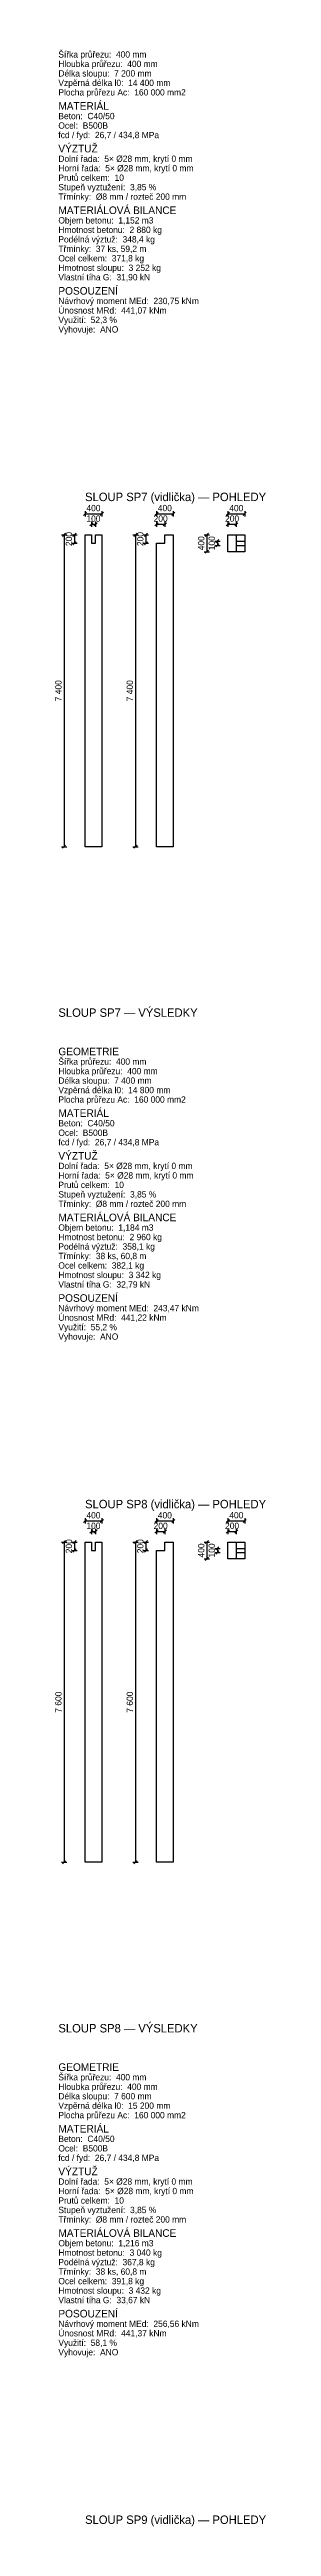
# Model space of a CAD drawing. Header units: millimetres. Extents: x -309 to 21690, y -1871722 to 127.
# Drawn here: x -77 to 4939, y -351785 to -293009 of the extents above; entities that cross this region are included whole.
import ezdxf
from ezdxf.enums import TextEntityAlignment as Align

# ---------------------------------------------------------------- set-up
doc = ezdxf.new("R2010")
doc.units = ezdxf.units.MM
doc.layers.add('OPTICORS_BETON', color=7, linetype='CONTINUOUS')
doc.layers.add('OPTICORS_KOTY', color=3, linetype='CONTINUOUS')

msp = doc.modelspace()

# ---------------------------------------------------------------- linework, layer by layer
at = {"layer": 'OPTICORS_BETON'}
for p, q in [((4235, -304525), (4235, -304925)), ((4235, -304675), (4435, -304675)), ((4235, -304775), (4435, -304775)), ((4235, -328425), (4235, -328825)), ((4235, -328575), (4435, -328575)), ((4235, -328675), (4435, -328675))]:
    msp.add_line(p, q, dxfattribs=at)
for points in [[(635, -304525), (785, -304525), (785, -304725), (885, -304725), (885, -304525), (1035, -304525), (1035, -311925), (635, -311925)], [(2535, -304525), (2735, -304525), (2735, -311925), (2335, -311925), (2335, -304725), (2535, -304725)], [(4035, -304525), (4435, -304525), (4435, -304925), (4035, -304925)], [(635, -328425), (785, -328425), (785, -328625), (885, -328625), (885, -328425), (1035, -328425), (1035, -336025), (635, -336025)], [(2535, -328425), (2735, -328425), (2735, -336025), (2335, -336025), (2335, -328625), (2535, -328625)], [(4035, -328425), (4435, -328425), (4435, -328825), (4035, -328825)]]:
    msp.add_lwpolyline(points, close=True, dxfattribs=at)
at = {"layer": 'OPTICORS_KOTY'}
for p, q in [((597.5, -304062.5), (672.5, -303987.5)), ((635, -303962.5), (635, -304087.5)), ((635, -304025), (1035, -304025)), ((747.5, -304312.5), (822.5, -304237.5)), ((785, -304212.5), (785, -304337.5)), ((785, -304275), (885, -304275)), ((847.5, -304312.5), (922.5, -304237.5)), ((885, -304212.5), (885, -304337.5)), ((997.5, -304062.5), (1072.5, -303987.5)), ((1035, -303962.5), (1035, -304087.5)), ((2297.5, -304062.5), (2372.5, -303987.5)), ((2297.5, -304312.5), (2372.5, -304237.5)), ((2335, -303962.5), (2335, -304087.5)), ((2335, -304025), (2735, -304025)), ((2335, -304212.5), (2335, -304337.5)), ((2335, -304275), (2535, -304275)), ((2497.5, -304312.5), (2572.5, -304237.5)), ((2535, -304212.5), (2535, -304337.5)), ((2697.5, -304062.5), (2772.5, -303987.5)), ((2735, -303962.5), (2735, -304087.5)), ((3997.5, -304062.5), (4072.5, -303987.5)), ((3997.5, -304312.5), (4072.5, -304237.5)), ((4035, -303962.5), (4035, -304087.5)), ((4035, -304025), (4435, -304025)), ((4035, -304212.5), (4035, -304337.5)), ((4035, -304275), (4235, -304275)), ((4197.5, -304312.5), (4272.5, -304237.5)), ((4235, -304212.5), (4235, -304337.5)), ((4397.5, -304062.5), (4472.5, -303987.5)), ((4435, -303962.5), (4435, -304087.5)), ((72.5, -304525), (197.5, -304525)), ((97.5, -304562.5), (172.5, -304487.5)), ((135, -304525), (135, -311925)), ((322.5, -304525), (447.5, -304525)), ((322.5, -304725), (447.5, -304725)), ((347.5, -304562.5), (422.5, -304487.5)), ((347.5, -304762.5), (422.5, -304687.5)), ((385, -304525), (385, -304725)), ((1772.5, -304525), (1897.5, -304525)), ((1797.5, -304562.5), (1872.5, -304487.5)), ((1835, -304525), (1835, -311925)), ((2022.5, -304525), (2147.5, -304525)), ((2022.5, -304725), (2147.5, -304725)), ((2047.5, -304562.5), (2122.5, -304487.5)), ((2047.5, -304762.5), (2122.5, -304687.5)), ((2085, -304525), (2085, -304725)), ((3472.5, -304525), (3597.5, -304525)), ((3472.5, -304925), (3597.5, -304925)), ((3497.5, -304562.5), (3572.5, -304487.5)), ((3497.5, -304962.5), (3572.5, -304887.5)), ((3535, -304525), (3535, -304925)), ((3722.5, -304675), (3847.5, -304675)), ((3722.5, -304775), (3847.5, -304775)), ((3747.5, -304712.5), (3822.5, -304637.5)), ((3747.5, -304812.5), (3822.5, -304737.5)), ((3785, -304675), (3785, -304775)), ((72.5, -311925), (197.5, -311925)), ((97.5, -311962.5), (172.5, -311887.5)), ((1772.5, -311925), (1897.5, -311925)), ((1797.5, -311962.5), (1872.5, -311887.5)), ((597.5, -327962.5), (672.5, -327887.5)), ((635, -327862.5), (635, -327987.5)), ((635, -327925), (1035, -327925)), ((997.5, -327962.5), (1072.5, -327887.5)), ((1035, -327862.5), (1035, -327987.5)), ((2297.5, -327962.5), (2372.5, -327887.5)), ((2335, -327862.5), (2335, -327987.5)), ((2335, -327925), (2735, -327925)), ((2697.5, -327962.5), (2772.5, -327887.5)), ((2735, -327862.5), (2735, -327987.5)), ((3997.5, -327962.5), (4072.5, -327887.5)), ((4035, -327862.5), (4035, -327987.5)), ((4035, -327925), (4435, -327925)), ((4397.5, -327962.5), (4472.5, -327887.5)), ((4435, -327862.5), (4435, -327987.5)), ((72.5, -328425), (197.5, -328425)), ((97.5, -328462.5), (172.5, -328387.5)), ((135, -328425), (135, -336025)), ((322.5, -328425), (447.5, -328425)), ((347.5, -328462.5), (422.5, -328387.5)), ((385, -328425), (385, -328625)), ((747.5, -328212.5), (822.5, -328137.5)), ((785, -328112.5), (785, -328237.5)), ((785, -328175), (885, -328175)), ((847.5, -328212.5), (922.5, -328137.5)), ((885, -328112.5), (885, -328237.5)), ((1772.5, -328425), (1897.5, -328425)), ((1797.5, -328462.5), (1872.5, -328387.5)), ((1835, -328425), (1835, -336025)), ((2022.5, -328425), (2147.5, -328425)), ((2047.5, -328462.5), (2122.5, -328387.5)), ((2085, -328425), (2085, -328625)), ((2297.5, -328212.5), (2372.5, -328137.5)), ((2335, -328112.5), (2335, -328237.5)), ((2335, -328175), (2535, -328175)), ((2497.5, -328212.5), (2572.5, -328137.5)), ((2535, -328112.5), (2535, -328237.5)), ((3472.5, -328425), (3597.5, -328425)), ((3497.5, -328462.5), (3572.5, -328387.5)), ((3535, -328425), (3535, -328825)), ((3747.5, -328612.5), (3822.5, -328537.5)), ((3997.5, -328212.5), (4072.5, -328137.5)), ((4035, -328112.5), (4035, -328237.5)), ((4035, -328175), (4235, -328175)), ((4197.5, -328212.5), (4272.5, -328137.5)), ((4235, -328112.5), (4235, -328237.5)), ((322.5, -328625), (447.5, -328625)), ((347.5, -328662.5), (422.5, -328587.5)), ((2022.5, -328625), (2147.5, -328625)), ((2047.5, -328662.5), (2122.5, -328587.5)), ((3472.5, -328825), (3597.5, -328825)), ((3497.5, -328862.5), (3572.5, -328787.5)), ((3722.5, -328575), (3847.5, -328575)), ((3722.5, -328675), (3847.5, -328675)), ((3747.5, -328712.5), (3822.5, -328637.5)), ((3785, -328575), (3785, -328675)), ((72.5, -336025), (197.5, -336025)), ((97.5, -336062.5), (172.5, -335987.5)), ((1772.5, -336025), (1897.5, -336025)), ((1797.5, -336062.5), (1872.5, -335987.5))]:
    msp.add_line(p, q, dxfattribs=at)

# ---------------------------------------------------------------- texts
for s, height, p in [('Šířka průřezu:  400 mm', 150, (0, -293200)), ('Hloubka průřezu:  400 mm', 150, (0, -293425)), ('Vzpěrná délka l0:  14 400 mm', 150, (0, -293875)), ('Délka sloupu:  7 200 mm', 150, (0, -293650)), ('Plocha průřezu Ac:  160 000 mm2', 150, (0, -294100)), ('MATERIÁL', 180, (0, -294437.5)), ('fcd / fyd:  26,7 / 434,8 MPa', 150, (0, -295112.5)), ('Ocel:  B500B', 150, (0, -294887.5)), ('Beton:  C40/50', 150, (0, -294662.5)), ('VÝZTUŽ', 180, (0, -295450)), ('Dolní řada:  5× %%c28 mm, krytí 0 mm', 150, (0, -295675)), ('Stupeň vyztužení:  3,85 %', 150, (0, -296350)), ('Horní řada:  5× %%c28 mm, krytí 0 mm', 150, (0, -295900)), ('Prutů celkem:  10', 150, (0, -296125)), ('Třmínky:  %%c8 mm / rozteč 200 mm', 150, (0, -296575)), ('MATERIÁLOVÁ BILANCE', 180, (0, -296912.5)), ('Objem betonu:  1,152 m3', 150, (0, -297137.5)), ('Hmotnost betonu:  2 880 kg', 150, (0, -297362.5)), ('Třmínky:  37 ks, 59,2 m', 150, (0, -297812.5)), ('Ocel celkem:  371,8 kg', 150, (0, -298037.5)), ('Podélná výztuž:  348,4 kg', 150, (0, -297587.5)), ('Vlastní tíha G:  31,90 kN', 150, (0, -298487.5)), ('Hmotnost sloupu:  3 252 kg', 150, (0, -298262.5)), ('Únosnost MRd:  441,07 kNm', 150, (0, -299275)), ('Návrhový moment MEd:  230,75 kNm', 150, (0, -299050)), ('POSOUZENÍ', 180, (0, -298825)), ('Využití:  52,3 %', 150, (0, -299500)), ('Vyhovuje:  ANO', 150, (0, -299725)), ('SLOUP SP7 (vidlička) — POHLEDY', 200, (635, -303725)), ('SLOUP SP7 — VÝSLEDKY', 200, (0, -315962.5)), ('GEOMETRIE', 180, (0, -316875)), ('Šířka průřezu:  400 mm', 150, (0, -317100)), ('Hloubka průřezu:  400 mm', 150, (0, -317325)), ('Vzpěrná délka l0:  14 800 mm', 150, (0, -317775)), ('Délka sloupu:  7 400 mm', 150, (0, -317550)), ('Plocha průřezu Ac:  160 000 mm2', 150, (0, -318000)), ('Beton:  C40/50', 150, (0, -318562.5)), ('MATERIÁL', 180, (0, -318337.5)), ('VÝZTUŽ', 180, (0, -319350)), ('fcd / fyd:  26,7 / 434,8 MPa', 150, (0, -319012.5)), ('Ocel:  B500B', 150, (0, -318787.5)), ('Dolní řada:  5× %%c28 mm, krytí 0 mm', 150, (0, -319575)), ('Horní řada:  5× %%c28 mm, krytí 0 mm', 150, (0, -319800)), ('Třmínky:  %%c8 mm / rozteč 200 mm', 150, (0, -320475)), ('Stupeň vyztužení:  3,85 %', 150, (0, -320250)), ('Prutů celkem:  10', 150, (0, -320025)), ('Objem betonu:  1,184 m3', 150, (0, -321037.5)), ('MATERIÁLOVÁ BILANCE', 180, (0, -320812.5)), ('Hmotnost betonu:  2 960 kg', 150, (0, -321262.5)), ('Podélná výztuž:  358,1 kg', 150, (0, -321487.5)), ('Třmínky:  38 ks, 60,8 m', 150, (0, -321712.5)), ('Ocel celkem:  382,1 kg', 150, (0, -321937.5)), ('Hmotnost sloupu:  3 342 kg', 150, (0, -322162.5)), ('Vlastní tíha G:  32,79 kN', 150, (0, -322387.5)), ('POSOUZENÍ', 180, (0, -322725)), ('Využití:  55,2 %', 150, (0, -323400)), ('Únosnost MRd:  441,22 kNm', 150, (0, -323175)), ('Návrhový moment MEd:  243,47 kNm', 150, (0, -322950)), ('Vyhovuje:  ANO', 150, (0, -323625)), ('SLOUP SP8 (vidlička) — POHLEDY', 200, (635, -327625)), ('SLOUP SP8 — VÝSLEDKY', 200, (0, -340062.5)), ('GEOMETRIE', 180, (0, -340975)), ('Šířka průřezu:  400 mm', 150, (0, -341200)), ('Hloubka průřezu:  400 mm', 150, (0, -341425)), ('Vzpěrná délka l0:  15 200 mm', 150, (0, -341875)), ('Délka sloupu:  7 600 mm', 150, (0, -341650)), ('Plocha průřezu Ac:  160 000 mm2', 150, (0, -342100)), ('Beton:  C40/50', 150, (0, -342662.5)), ('MATERIÁL', 180, (0, -342437.5)), ('VÝZTUŽ', 180, (0, -343450)), ('fcd / fyd:  26,7 / 434,8 MPa', 150, (0, -343112.5)), ('Ocel:  B500B', 150, (0, -342887.5)), ('Dolní řada:  5× %%c28 mm, krytí 0 mm', 150, (0, -343675)), ('Horní řada:  5× %%c28 mm, krytí 0 mm', 150, (0, -343900)), ('Třmínky:  %%c8 mm / rozteč 200 mm', 150, (0, -344575)), ('Stupeň vyztužení:  3,85 %', 150, (0, -344350)), ('Prutů celkem:  10', 150, (0, -344125)), ('Objem betonu:  1,216 m3', 150, (0, -345137.5)), ('MATERIÁLOVÁ BILANCE', 180, (0, -344912.5)), ('Hmotnost betonu:  3 040 kg', 150, (0, -345362.5)), ('Podélná výztuž:  367,8 kg', 150, (0, -345587.5)), ('Třmínky:  38 ks, 60,8 m', 150, (0, -345812.5)), ('Ocel celkem:  391,8 kg', 150, (0, -346037.5)), ('Hmotnost sloupu:  3 432 kg', 150, (0, -346262.5)), ('Vlastní tíha G:  33,67 kN', 150, (0, -346487.5)), ('POSOUZENÍ', 180, (0, -346825)), ('Využití:  58,1 %', 150, (0, -347500)), ('Únosnost MRd:  441,37 kNm', 150, (0, -347275)), ('Návrhový moment MEd:  256,56 kNm', 150, (0, -347050)), ('Vyhovuje:  ANO', 150, (0, -347725)), ('SLOUP SP9 (vidlička) — POHLEDY', 200, (635, -351725))]:
    msp.add_text(s, height=height, dxfattribs=at).set_placement(p)
for s, p in [('400', (835, -303890)), ('400', (2535, -303890)), ('400', (4235, -303890)), ('100', (835, -304140)), ('200', (2435, -304140)), ('200', (4135, -304140)), ('400', (835, -327790)), ('100', (835, -328040)), ('200', (2435, -328040)), ('400', (2535, -327790)), ('200', (4135, -328040)), ('400', (4235, -327790))]:
    msp.add_text(s, height=150, dxfattribs=at).set_placement(p, align=Align.MIDDLE)
for s, p in [('200', (250, -304625)), ('200', (1950, -304625)), ('400', (3400, -304725)), ('100', (3650, -304725)), ('7 400', (0, -308225)), ('7 400', (1700, -308225)), ('200', (250, -328525)), ('200', (1950, -328525)), ('400', (3400, -328625)), ('100', (3650, -328625)), ('7 600', (0, -332225)), ('7 600', (1700, -332225))]:
    msp.add_text(s, height=150, rotation=90, dxfattribs=at).set_placement(p, align=Align.MIDDLE)

doc.saveas('drawing.dxf')
